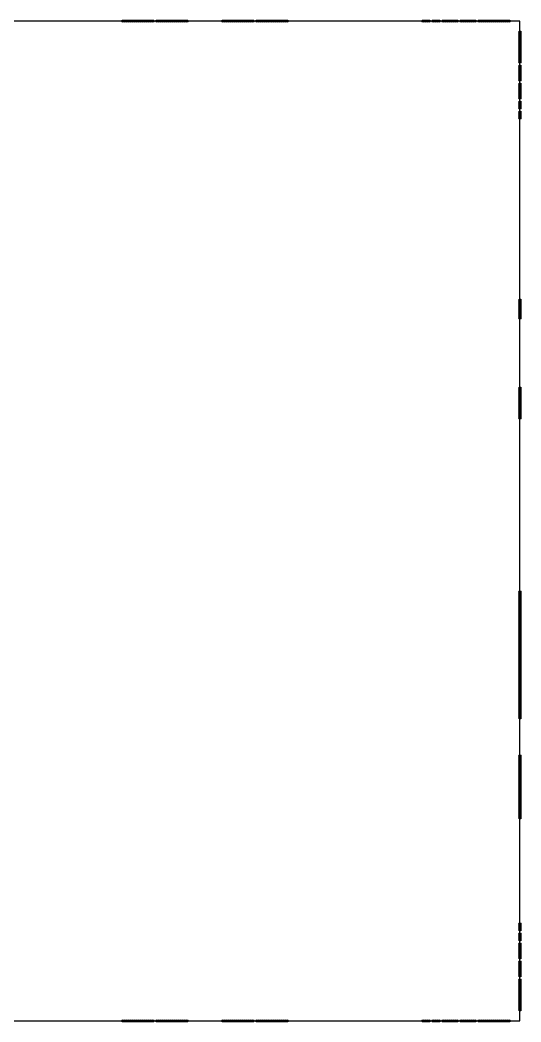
# Model space of a CAD drawing. Header units: metres. Extents: x -2 to 2002, y -2 to 2002.
# Drawn here: x 1000 to 2002, y -2 to 2002 of the extents above; entities that cross this region are included whole.
import ezdxf

# ---------------------------------------------------------------- set-up
doc = ezdxf.new("R2010")
doc.units = ezdxf.units.M

# ---------------------------------------------------------------- blocks, each defined once
blk = doc.blocks.new('ig_nn_end[0]')
blk.add_circle((0, 0), 2)
blk = doc.blocks.new('ig_nn_end[1]')
blk.add_circle((0, 0), 2)
blk = doc.blocks.new('ig_nn_end[2]')
blk.add_circle((0, 0), 2)
blk = doc.blocks.new('ig_nn_end[3]')
blk.add_circle((0, 0), 2)
blk = doc.blocks.new('ig_nn_end[4]')
blk.add_circle((0, 0), 2)
blk = doc.blocks.new('ig_nn_end[5]')
blk.add_circle((0, 0), 2)
blk = doc.blocks.new('ig_nn_end[6]')
blk.add_circle((0, 0), 2)
blk = doc.blocks.new('ig_nn_end[7]')
blk.add_circle((0, 0), 2)
blk = doc.blocks.new('ig_nn_end[8]')
blk.add_circle((0, 0), 2)
blk = doc.blocks.new('ig_nn_end[9]')
blk.add_circle((0, 0), 2)
blk = doc.blocks.new('ig_nn_end[10]')
blk.add_circle((0, 0), 2)
blk = doc.blocks.new('ig_nn_end[11]')
blk.add_circle((0, 0), 2)
blk = doc.blocks.new('ig_nn_end[12]')
blk.add_circle((0, 0), 2)
blk = doc.blocks.new('ig_nn_end[13]')
blk.add_circle((0, 0), 2)
blk = doc.blocks.new('ig_nn_end[14]')
blk.add_circle((0, 0), 2)
blk = doc.blocks.new('ig_nn_end[15]')
blk.add_circle((0, 0), 2)
blk = doc.blocks.new('swh_nn_end[0]')
blk.add_circle((0, 0), 2)
blk = doc.blocks.new('swh_nn_end[1]')
blk.add_circle((0, 0), 2)
blk = doc.blocks.new('swh_nn_end[2]')
blk.add_circle((0, 0), 2)
blk = doc.blocks.new('swh_nn_end[3]')
blk.add_circle((0, 0), 2)
blk = doc.blocks.new('swh_nn_end[4]')
blk.add_circle((0, 0), 2)
blk = doc.blocks.new('swh_nn_end[5]')
blk.add_circle((0, 0), 2)
blk = doc.blocks.new('swh_nn_end[6]')
blk.add_circle((0, 0), 2)
blk = doc.blocks.new('swh_nn_end[7]')
blk.add_circle((0, 0), 2)
blk = doc.blocks.new('swh_nn_end[8]')
blk.add_circle((0, 0), 2)
blk = doc.blocks.new('swh_nn_end[9]')
blk.add_circle((0, 0), 2)
blk = doc.blocks.new('swh_nn_end[10]')
blk.add_circle((0, 0), 2)
blk = doc.blocks.new('swh_nn_end[11]')
blk.add_circle((0, 0), 2)
blk = doc.blocks.new('swh_nn_end[12]')
blk.add_circle((0, 0), 2)
blk = doc.blocks.new('swh_nn_end[13]')
blk.add_circle((0, 0), 2)
blk = doc.blocks.new('swh_nn_end[14]')
blk.add_circle((0, 0), 2)
blk = doc.blocks.new('swh_nn_end[15]')
blk.add_circle((0, 0), 2)
blk = doc.blocks.new('ig_ss_beg[0]')
blk.add_circle((0, 0), 2)
blk = doc.blocks.new('ig_ss_beg[1]')
blk.add_circle((0, 0), 2)
blk = doc.blocks.new('ig_ss_beg[2]')
blk.add_circle((0, 0), 2)
blk = doc.blocks.new('ig_ss_beg[3]')
blk.add_circle((0, 0), 2)
blk = doc.blocks.new('ig_ss_beg[4]')
blk.add_circle((0, 0), 2)
blk = doc.blocks.new('ig_ss_beg[5]')
blk.add_circle((0, 0), 2)
blk = doc.blocks.new('ig_ss_beg[6]')
blk.add_circle((0, 0), 2)
blk = doc.blocks.new('ig_ss_beg[7]')
blk.add_circle((0, 0), 2)
blk = doc.blocks.new('ig_ss_beg[8]')
blk.add_circle((0, 0), 2)
blk = doc.blocks.new('ig_ss_beg[9]')
blk.add_circle((0, 0), 2)
blk = doc.blocks.new('ig_ss_beg[10]')
blk.add_circle((0, 0), 2)
blk = doc.blocks.new('ig_ss_beg[11]')
blk.add_circle((0, 0), 2)
blk = doc.blocks.new('ig_ss_beg[12]')
blk.add_circle((0, 0), 2)
blk = doc.blocks.new('ig_ss_beg[13]')
blk.add_circle((0, 0), 2)
blk = doc.blocks.new('ig_ss_beg[14]')
blk.add_circle((0, 0), 2)
blk = doc.blocks.new('ig_ss_beg[15]')
blk.add_circle((0, 0), 2)
blk = doc.blocks.new('swh_ss_beg[0]')
blk.add_circle((0, 0), 2)
blk = doc.blocks.new('swh_ss_beg[1]')
blk.add_circle((0, 0), 2)
blk = doc.blocks.new('swh_ss_beg[2]')
blk.add_circle((0, 0), 2)
blk = doc.blocks.new('swh_ss_beg[3]')
blk.add_circle((0, 0), 2)
blk = doc.blocks.new('swh_ss_beg[4]')
blk.add_circle((0, 0), 2)
blk = doc.blocks.new('swh_ss_beg[5]')
blk.add_circle((0, 0), 2)
blk = doc.blocks.new('swh_ss_beg[6]')
blk.add_circle((0, 0), 2)
blk = doc.blocks.new('swh_ss_beg[7]')
blk.add_circle((0, 0), 2)
blk = doc.blocks.new('swh_ss_beg[8]')
blk.add_circle((0, 0), 2)
blk = doc.blocks.new('swh_ss_beg[9]')
blk.add_circle((0, 0), 2)
blk = doc.blocks.new('swh_ss_beg[10]')
blk.add_circle((0, 0), 2)
blk = doc.blocks.new('swh_ss_beg[11]')
blk.add_circle((0, 0), 2)
blk = doc.blocks.new('swh_ss_beg[12]')
blk.add_circle((0, 0), 2)
blk = doc.blocks.new('swh_ss_beg[13]')
blk.add_circle((0, 0), 2)
blk = doc.blocks.new('swh_ss_beg[14]')
blk.add_circle((0, 0), 2)
blk = doc.blocks.new('swh_ss_beg[15]')
blk.add_circle((0, 0), 2)
blk = doc.blocks.new('ee1_beg[0]')
blk.add_circle((0, 0), 2)
blk = doc.blocks.new('ee1_beg[1]')
blk.add_circle((0, 0), 2)
blk = doc.blocks.new('ee1_beg[2]')
blk.add_circle((0, 0), 2)
blk = doc.blocks.new('ee1_beg[3]')
blk.add_circle((0, 0), 2)
blk = doc.blocks.new('ee1_beg[4]')
blk.add_circle((0, 0), 2)
blk = doc.blocks.new('ee1_beg[5]')
blk.add_circle((0, 0), 2)
blk = doc.blocks.new('ee1_beg[6]')
blk.add_circle((0, 0), 2)
blk = doc.blocks.new('ee1_beg[7]')
blk.add_circle((0, 0), 2)
blk = doc.blocks.new('ee1_beg[8]')
blk.add_circle((0, 0), 2)
blk = doc.blocks.new('ee1_beg[9]')
blk.add_circle((0, 0), 2)
blk = doc.blocks.new('ee1_beg[10]')
blk.add_circle((0, 0), 2)
blk = doc.blocks.new('ee1_beg[11]')
blk.add_circle((0, 0), 2)
blk = doc.blocks.new('ee1_beg[12]')
blk.add_circle((0, 0), 2)
blk = doc.blocks.new('ee1_beg[13]')
blk.add_circle((0, 0), 2)
blk = doc.blocks.new('ee1_beg[14]')
blk.add_circle((0, 0), 2)
blk = doc.blocks.new('ee1_beg[15]')
blk.add_circle((0, 0), 2)
blk = doc.blocks.new('ee2_beg[0]')
blk.add_circle((0, 0), 2)
blk = doc.blocks.new('ee2_beg[1]')
blk.add_circle((0, 0), 2)
blk = doc.blocks.new('ee2_beg[2]')
blk.add_circle((0, 0), 2)
blk = doc.blocks.new('ee2_beg[3]')
blk.add_circle((0, 0), 2)
blk = doc.blocks.new('ee2_beg[4]')
blk.add_circle((0, 0), 2)
blk = doc.blocks.new('ee2_beg[5]')
blk.add_circle((0, 0), 2)
blk = doc.blocks.new('ee2_beg[6]')
blk.add_circle((0, 0), 2)
blk = doc.blocks.new('ee2_beg[7]')
blk.add_circle((0, 0), 2)
blk = doc.blocks.new('ee4_beg[0]')
blk.add_circle((0, 0), 2)
blk = doc.blocks.new('ee4_beg[1]')
blk.add_circle((0, 0), 2)
blk = doc.blocks.new('ee4_beg[2]')
blk.add_circle((0, 0), 2)
blk = doc.blocks.new('ee4_beg[3]')
blk.add_circle((0, 0), 2)
blk = doc.blocks.new('ee4_beg[4]')
blk.add_circle((0, 0), 2)
blk = doc.blocks.new('ee4_beg[5]')
blk.add_circle((0, 0), 2)
blk = doc.blocks.new('ee4_beg[6]')
blk.add_circle((0, 0), 2)
blk = doc.blocks.new('ee4_beg[7]')
blk.add_circle((0, 0), 2)
blk = doc.blocks.new('ee6_beg[0]')
blk.add_circle((0, 0), 2)
blk = doc.blocks.new('ee6_beg[1]')
blk.add_circle((0, 0), 2)
blk = doc.blocks.new('ee6_beg[2]')
blk.add_circle((0, 0), 2)
blk = doc.blocks.new('ee6_beg[3]')
blk.add_circle((0, 0), 2)
blk = doc.blocks.new('ee12_beg[0]')
blk.add_circle((0, 0), 2)
blk = doc.blocks.new('ee12_beg[1]')
blk.add_circle((0, 0), 2)
blk = doc.blocks.new('ee12_beg[2]')
blk.add_circle((0, 0), 2)
blk = doc.blocks.new('ee12_beg[3]')
blk.add_circle((0, 0), 2)
blk = doc.blocks.new('ig_ss_end[0]')
blk.add_circle((0, 0), 2)
blk = doc.blocks.new('ig_ss_end[1]')
blk.add_circle((0, 0), 2)
blk = doc.blocks.new('ig_ss_end[2]')
blk.add_circle((0, 0), 2)
blk = doc.blocks.new('ig_ss_end[3]')
blk.add_circle((0, 0), 2)
blk = doc.blocks.new('ig_ss_end[4]')
blk.add_circle((0, 0), 2)
blk = doc.blocks.new('ig_ss_end[5]')
blk.add_circle((0, 0), 2)
blk = doc.blocks.new('ig_ss_end[6]')
blk.add_circle((0, 0), 2)
blk = doc.blocks.new('ig_ss_end[7]')
blk.add_circle((0, 0), 2)
blk = doc.blocks.new('ig_ss_end[8]')
blk.add_circle((0, 0), 2)
blk = doc.blocks.new('ig_ss_end[9]')
blk.add_circle((0, 0), 2)
blk = doc.blocks.new('ig_ss_end[10]')
blk.add_circle((0, 0), 2)
blk = doc.blocks.new('ig_ss_end[11]')
blk.add_circle((0, 0), 2)
blk = doc.blocks.new('ig_ss_end[12]')
blk.add_circle((0, 0), 2)
blk = doc.blocks.new('ig_ss_end[13]')
blk.add_circle((0, 0), 2)
blk = doc.blocks.new('ig_ss_end[14]')
blk.add_circle((0, 0), 2)
blk = doc.blocks.new('ig_ss_end[15]')
blk.add_circle((0, 0), 2)
blk = doc.blocks.new('swh_ss_end[0]')
blk.add_circle((0, 0), 2)
blk = doc.blocks.new('swh_ss_end[1]')
blk.add_circle((0, 0), 2)
blk = doc.blocks.new('swh_ss_end[2]')
blk.add_circle((0, 0), 2)
blk = doc.blocks.new('swh_ss_end[3]')
blk.add_circle((0, 0), 2)
blk = doc.blocks.new('swh_ss_end[4]')
blk.add_circle((0, 0), 2)
blk = doc.blocks.new('swh_ss_end[5]')
blk.add_circle((0, 0), 2)
blk = doc.blocks.new('swh_ss_end[6]')
blk.add_circle((0, 0), 2)
blk = doc.blocks.new('swh_ss_end[7]')
blk.add_circle((0, 0), 2)
blk = doc.blocks.new('swh_ss_end[8]')
blk.add_circle((0, 0), 2)
blk = doc.blocks.new('swh_ss_end[9]')
blk.add_circle((0, 0), 2)
blk = doc.blocks.new('swh_ss_end[10]')
blk.add_circle((0, 0), 2)
blk = doc.blocks.new('swh_ss_end[11]')
blk.add_circle((0, 0), 2)
blk = doc.blocks.new('swh_ss_end[12]')
blk.add_circle((0, 0), 2)
blk = doc.blocks.new('swh_ss_end[13]')
blk.add_circle((0, 0), 2)
blk = doc.blocks.new('swh_ss_end[14]')
blk.add_circle((0, 0), 2)
blk = doc.blocks.new('swh_ss_end[15]')
blk.add_circle((0, 0), 2)
blk = doc.blocks.new('ig_nn_beg[0]')
blk.add_circle((0, 0), 2)
blk = doc.blocks.new('ig_nn_beg[1]')
blk.add_circle((0, 0), 2)
blk = doc.blocks.new('ig_nn_beg[2]')
blk.add_circle((0, 0), 2)
blk = doc.blocks.new('ig_nn_beg[3]')
blk.add_circle((0, 0), 2)
blk = doc.blocks.new('ig_nn_beg[4]')
blk.add_circle((0, 0), 2)
blk = doc.blocks.new('ig_nn_beg[5]')
blk.add_circle((0, 0), 2)
blk = doc.blocks.new('ig_nn_beg[6]')
blk.add_circle((0, 0), 2)
blk = doc.blocks.new('ig_nn_beg[7]')
blk.add_circle((0, 0), 2)
blk = doc.blocks.new('ig_nn_beg[8]')
blk.add_circle((0, 0), 2)
blk = doc.blocks.new('ig_nn_beg[9]')
blk.add_circle((0, 0), 2)
blk = doc.blocks.new('ig_nn_beg[10]')
blk.add_circle((0, 0), 2)
blk = doc.blocks.new('ig_nn_beg[11]')
blk.add_circle((0, 0), 2)
blk = doc.blocks.new('ig_nn_beg[12]')
blk.add_circle((0, 0), 2)
blk = doc.blocks.new('ig_nn_beg[13]')
blk.add_circle((0, 0), 2)
blk = doc.blocks.new('ig_nn_beg[14]')
blk.add_circle((0, 0), 2)
blk = doc.blocks.new('ig_nn_beg[15]')
blk.add_circle((0, 0), 2)
blk = doc.blocks.new('swh_nn_beg[0]')
blk.add_circle((0, 0), 2)
blk = doc.blocks.new('swh_nn_beg[1]')
blk.add_circle((0, 0), 2)
blk = doc.blocks.new('swh_nn_beg[2]')
blk.add_circle((0, 0), 2)
blk = doc.blocks.new('swh_nn_beg[3]')
blk.add_circle((0, 0), 2)
blk = doc.blocks.new('swh_nn_beg[4]')
blk.add_circle((0, 0), 2)
blk = doc.blocks.new('swh_nn_beg[5]')
blk.add_circle((0, 0), 2)
blk = doc.blocks.new('swh_nn_beg[6]')
blk.add_circle((0, 0), 2)
blk = doc.blocks.new('swh_nn_beg[7]')
blk.add_circle((0, 0), 2)
blk = doc.blocks.new('swh_nn_beg[8]')
blk.add_circle((0, 0), 2)
blk = doc.blocks.new('swh_nn_beg[9]')
blk.add_circle((0, 0), 2)
blk = doc.blocks.new('swh_nn_beg[10]')
blk.add_circle((0, 0), 2)
blk = doc.blocks.new('swh_nn_beg[11]')
blk.add_circle((0, 0), 2)
blk = doc.blocks.new('swh_nn_beg[12]')
blk.add_circle((0, 0), 2)
blk = doc.blocks.new('swh_nn_beg[13]')
blk.add_circle((0, 0), 2)
blk = doc.blocks.new('swh_nn_beg[14]')
blk.add_circle((0, 0), 2)
blk = doc.blocks.new('swh_nn_beg[15]')
blk.add_circle((0, 0), 2)
blk = doc.blocks.new('ww1_end[0]')
blk.add_circle((0, 0), 2)
blk = doc.blocks.new('ww1_end[1]')
blk.add_circle((0, 0), 2)
blk = doc.blocks.new('ww1_end[2]')
blk.add_circle((0, 0), 2)
blk = doc.blocks.new('ww1_end[3]')
blk.add_circle((0, 0), 2)
blk = doc.blocks.new('ww1_end[4]')
blk.add_circle((0, 0), 2)
blk = doc.blocks.new('ww1_end[5]')
blk.add_circle((0, 0), 2)
blk = doc.blocks.new('ww1_end[6]')
blk.add_circle((0, 0), 2)
blk = doc.blocks.new('ww1_end[7]')
blk.add_circle((0, 0), 2)
blk = doc.blocks.new('ww1_end[8]')
blk.add_circle((0, 0), 2)
blk = doc.blocks.new('ww1_end[9]')
blk.add_circle((0, 0), 2)
blk = doc.blocks.new('ww1_end[10]')
blk.add_circle((0, 0), 2)
blk = doc.blocks.new('ww1_end[11]')
blk.add_circle((0, 0), 2)
blk = doc.blocks.new('ww1_end[12]')
blk.add_circle((0, 0), 2)
blk = doc.blocks.new('ww1_end[13]')
blk.add_circle((0, 0), 2)
blk = doc.blocks.new('ww1_end[14]')
blk.add_circle((0, 0), 2)
blk = doc.blocks.new('ww1_end[15]')
blk.add_circle((0, 0), 2)
blk = doc.blocks.new('ww2_end[0]')
blk.add_circle((0, 0), 2)
blk = doc.blocks.new('ww2_end[1]')
blk.add_circle((0, 0), 2)
blk = doc.blocks.new('ww2_end[2]')
blk.add_circle((0, 0), 2)
blk = doc.blocks.new('ww2_end[3]')
blk.add_circle((0, 0), 2)
blk = doc.blocks.new('ww2_end[4]')
blk.add_circle((0, 0), 2)
blk = doc.blocks.new('ww2_end[5]')
blk.add_circle((0, 0), 2)
blk = doc.blocks.new('ww2_end[6]')
blk.add_circle((0, 0), 2)
blk = doc.blocks.new('ww2_end[7]')
blk.add_circle((0, 0), 2)
blk = doc.blocks.new('ww4_end[0]')
blk.add_circle((0, 0), 2)
blk = doc.blocks.new('ww4_end[1]')
blk.add_circle((0, 0), 2)
blk = doc.blocks.new('ww4_end[2]')
blk.add_circle((0, 0), 2)
blk = doc.blocks.new('ww4_end[3]')
blk.add_circle((0, 0), 2)
blk = doc.blocks.new('ww4_end[4]')
blk.add_circle((0, 0), 2)
blk = doc.blocks.new('ww4_end[5]')
blk.add_circle((0, 0), 2)
blk = doc.blocks.new('ww4_end[6]')
blk.add_circle((0, 0), 2)
blk = doc.blocks.new('ww4_end[7]')
blk.add_circle((0, 0), 2)
blk = doc.blocks.new('ww6_end[0]')
blk.add_circle((0, 0), 2)
blk = doc.blocks.new('ww6_end[1]')
blk.add_circle((0, 0), 2)
blk = doc.blocks.new('ww6_end[2]')
blk.add_circle((0, 0), 2)
blk = doc.blocks.new('ww6_end[3]')
blk.add_circle((0, 0), 2)
blk = doc.blocks.new('ww12_end[0]')
blk.add_circle((0, 0), 2)
blk = doc.blocks.new('ww12_end[1]')
blk.add_circle((0, 0), 2)
blk = doc.blocks.new('ww12_end[2]')
blk.add_circle((0, 0), 2)
blk = doc.blocks.new('ww12_end[3]')
blk.add_circle((0, 0), 2)
blk = doc.blocks.new('ss1_beg[0]')
blk.add_circle((0, 0), 2)
blk = doc.blocks.new('ss1_beg[1]')
blk.add_circle((0, 0), 2)
blk = doc.blocks.new('ss1_beg[2]')
blk.add_circle((0, 0), 2)
blk = doc.blocks.new('ss1_beg[3]')
blk.add_circle((0, 0), 2)
blk = doc.blocks.new('ss1_beg[4]')
blk.add_circle((0, 0), 2)
blk = doc.blocks.new('ss1_beg[5]')
blk.add_circle((0, 0), 2)
blk = doc.blocks.new('ss1_beg[6]')
blk.add_circle((0, 0), 2)
blk = doc.blocks.new('ss1_beg[7]')
blk.add_circle((0, 0), 2)
blk = doc.blocks.new('ss1_beg[8]')
blk.add_circle((0, 0), 2)
blk = doc.blocks.new('ss1_beg[9]')
blk.add_circle((0, 0), 2)
blk = doc.blocks.new('ss1_beg[10]')
blk.add_circle((0, 0), 2)
blk = doc.blocks.new('ss1_beg[11]')
blk.add_circle((0, 0), 2)
blk = doc.blocks.new('ss1_beg[12]')
blk.add_circle((0, 0), 2)
blk = doc.blocks.new('ss1_beg[13]')
blk.add_circle((0, 0), 2)
blk = doc.blocks.new('ss1_beg[14]')
blk.add_circle((0, 0), 2)
blk = doc.blocks.new('ss1_beg[15]')
blk.add_circle((0, 0), 2)
blk = doc.blocks.new('ss2_beg[0]')
blk.add_circle((0, 0), 2)
blk = doc.blocks.new('ss2_beg[1]')
blk.add_circle((0, 0), 2)
blk = doc.blocks.new('ss2_beg[2]')
blk.add_circle((0, 0), 2)
blk = doc.blocks.new('ss2_beg[3]')
blk.add_circle((0, 0), 2)
blk = doc.blocks.new('ss2_beg[4]')
blk.add_circle((0, 0), 2)
blk = doc.blocks.new('ss2_beg[5]')
blk.add_circle((0, 0), 2)
blk = doc.blocks.new('ss2_beg[6]')
blk.add_circle((0, 0), 2)
blk = doc.blocks.new('ss2_beg[7]')
blk.add_circle((0, 0), 2)
blk = doc.blocks.new('ss4_beg[0]')
blk.add_circle((0, 0), 2)
blk = doc.blocks.new('ss4_beg[1]')
blk.add_circle((0, 0), 2)
blk = doc.blocks.new('ss4_beg[2]')
blk.add_circle((0, 0), 2)
blk = doc.blocks.new('ss4_beg[3]')
blk.add_circle((0, 0), 2)
blk = doc.blocks.new('ss4_beg[4]')
blk.add_circle((0, 0), 2)
blk = doc.blocks.new('ss4_beg[5]')
blk.add_circle((0, 0), 2)
blk = doc.blocks.new('ss4_beg[6]')
blk.add_circle((0, 0), 2)
blk = doc.blocks.new('ss4_beg[7]')
blk.add_circle((0, 0), 2)
blk = doc.blocks.new('ss6_beg[0]')
blk.add_circle((0, 0), 2)
blk = doc.blocks.new('ss6_beg[1]')
blk.add_circle((0, 0), 2)
blk = doc.blocks.new('ss6_beg[2]')
blk.add_circle((0, 0), 2)
blk = doc.blocks.new('ss6_beg[3]')
blk.add_circle((0, 0), 2)
blk = doc.blocks.new('ss12_beg[0]')
blk.add_circle((0, 0), 2)
blk = doc.blocks.new('ss12_beg[1]')
blk.add_circle((0, 0), 2)
blk = doc.blocks.new('ss12_beg[2]')
blk.add_circle((0, 0), 2)
blk = doc.blocks.new('ss12_beg[3]')
blk.add_circle((0, 0), 2)
blk = doc.blocks.new('logic_out[0]')
blk.add_circle((0, 0), 2)
blk = doc.blocks.new('logic_out[1]')
blk.add_circle((0, 0), 2)
blk = doc.blocks.new('logic_out[2]')
blk.add_circle((0, 0), 2)
blk = doc.blocks.new('logic_out[3]')
blk.add_circle((0, 0), 2)
blk = doc.blocks.new('logic_out[4]')
blk.add_circle((0, 0), 2)
blk = doc.blocks.new('logic_out[5]')
blk.add_circle((0, 0), 2)
blk = doc.blocks.new('logic_out[6]')
blk.add_circle((0, 0), 2)
blk = doc.blocks.new('logic_out[7]')
blk.add_circle((0, 0), 2)
blk = doc.blocks.new('logic_out[8]')
blk.add_circle((0, 0), 2)
blk = doc.blocks.new('logic_out[9]')
blk.add_circle((0, 0), 2)
blk = doc.blocks.new('logic_out[10]')
blk.add_circle((0, 0), 2)
blk = doc.blocks.new('logic_out[11]')
blk.add_circle((0, 0), 2)
blk = doc.blocks.new('logic_out[12]')
blk.add_circle((0, 0), 2)
blk = doc.blocks.new('logic_out[13]')
blk.add_circle((0, 0), 2)
blk = doc.blocks.new('logic_out[14]')
blk.add_circle((0, 0), 2)
blk = doc.blocks.new('logic_out[15]')
blk.add_circle((0, 0), 2)
blk = doc.blocks.new('logic_out[16]')
blk.add_circle((0, 0), 2)
blk = doc.blocks.new('logic_out[17]')
blk.add_circle((0, 0), 2)
blk = doc.blocks.new('logic_out[18]')
blk.add_circle((0, 0), 2)
blk = doc.blocks.new('logic_out[19]')
blk.add_circle((0, 0), 2)
blk = doc.blocks.new('logic_out[20]')
blk.add_circle((0, 0), 2)
blk = doc.blocks.new('logic_out[21]')
blk.add_circle((0, 0), 2)
blk = doc.blocks.new('logic_out[22]')
blk.add_circle((0, 0), 2)
blk = doc.blocks.new('logic_out[23]')
blk.add_circle((0, 0), 2)
blk = doc.blocks.new('logic_out[24]')
blk.add_circle((0, 0), 2)
blk = doc.blocks.new('logic_out[25]')
blk.add_circle((0, 0), 2)
blk = doc.blocks.new('logic_out[26]')
blk.add_circle((0, 0), 2)
blk = doc.blocks.new('logic_out[27]')
blk.add_circle((0, 0), 2)
blk = doc.blocks.new('logic_out[28]')
blk.add_circle((0, 0), 2)
blk = doc.blocks.new('logic_out[29]')
blk.add_circle((0, 0), 2)
blk = doc.blocks.new('logic_out[30]')
blk.add_circle((0, 0), 2)
blk = doc.blocks.new('logic_out[31]')
blk.add_circle((0, 0), 2)
blk = doc.blocks.new('logic_datain[0]')
blk.add_circle((0, 0), 2)
blk = doc.blocks.new('logic_datain[1]')
blk.add_circle((0, 0), 2)
blk = doc.blocks.new('logic_datain[2]')
blk.add_circle((0, 0), 2)
blk = doc.blocks.new('logic_datain[3]')
blk.add_circle((0, 0), 2)
blk = doc.blocks.new('logic_datain[4]')
blk.add_circle((0, 0), 2)
blk = doc.blocks.new('logic_datain[5]')
blk.add_circle((0, 0), 2)
blk = doc.blocks.new('logic_datain[6]')
blk.add_circle((0, 0), 2)
blk = doc.blocks.new('logic_datain[7]')
blk.add_circle((0, 0), 2)
blk = doc.blocks.new('logic_datain[8]')
blk.add_circle((0, 0), 2)
blk = doc.blocks.new('logic_datain[9]')
blk.add_circle((0, 0), 2)
blk = doc.blocks.new('logic_datain[10]')
blk.add_circle((0, 0), 2)
blk = doc.blocks.new('logic_datain[11]')
blk.add_circle((0, 0), 2)
blk = doc.blocks.new('logic_datain[12]')
blk.add_circle((0, 0), 2)
blk = doc.blocks.new('logic_datain[13]')
blk.add_circle((0, 0), 2)
blk = doc.blocks.new('logic_datain[14]')
blk.add_circle((0, 0), 2)
blk = doc.blocks.new('logic_datain[15]')
blk.add_circle((0, 0), 2)
blk = doc.blocks.new('logic_datain[16]')
blk.add_circle((0, 0), 2)
blk = doc.blocks.new('logic_datain[17]')
blk.add_circle((0, 0), 2)
blk = doc.blocks.new('logic_datain[18]')
blk.add_circle((0, 0), 2)
blk = doc.blocks.new('logic_datain[19]')
blk.add_circle((0, 0), 2)
blk = doc.blocks.new('logic_datain[20]')
blk.add_circle((0, 0), 2)
blk = doc.blocks.new('logic_datain[21]')
blk.add_circle((0, 0), 2)
blk = doc.blocks.new('logic_datain[22]')
blk.add_circle((0, 0), 2)
blk = doc.blocks.new('logic_datain[23]')
blk.add_circle((0, 0), 2)
blk = doc.blocks.new('logic_datain[24]')
blk.add_circle((0, 0), 2)
blk = doc.blocks.new('logic_datain[25]')
blk.add_circle((0, 0), 2)
blk = doc.blocks.new('logic_datain[26]')
blk.add_circle((0, 0), 2)
blk = doc.blocks.new('logic_datain[27]')
blk.add_circle((0, 0), 2)
blk = doc.blocks.new('logic_datain[28]')
blk.add_circle((0, 0), 2)
blk = doc.blocks.new('logic_datain[29]')
blk.add_circle((0, 0), 2)
blk = doc.blocks.new('logic_datain[30]')
blk.add_circle((0, 0), 2)
blk = doc.blocks.new('logic_datain[31]')
blk.add_circle((0, 0), 2)
blk = doc.blocks.new('logic_datain[32]')
blk.add_circle((0, 0), 2)
blk = doc.blocks.new('logic_datain[33]')
blk.add_circle((0, 0), 2)
blk = doc.blocks.new('logic_datain[34]')
blk.add_circle((0, 0), 2)
blk = doc.blocks.new('logic_datain[35]')
blk.add_circle((0, 0), 2)
blk = doc.blocks.new('logic_datain[36]')
blk.add_circle((0, 0), 2)
blk = doc.blocks.new('logic_datain[37]')
blk.add_circle((0, 0), 2)
blk = doc.blocks.new('logic_datain[38]')
blk.add_circle((0, 0), 2)
blk = doc.blocks.new('logic_datain[39]')
blk.add_circle((0, 0), 2)
blk = doc.blocks.new('logic_datain[40]')
blk.add_circle((0, 0), 2)
blk = doc.blocks.new('logic_datain[41]')
blk.add_circle((0, 0), 2)
blk = doc.blocks.new('logic_datain[42]')
blk.add_circle((0, 0), 2)
blk = doc.blocks.new('logic_datain[43]')
blk.add_circle((0, 0), 2)
blk = doc.blocks.new('logic_datain[44]')
blk.add_circle((0, 0), 2)
blk = doc.blocks.new('logic_datain[45]')
blk.add_circle((0, 0), 2)
blk = doc.blocks.new('logic_datain[46]')
blk.add_circle((0, 0), 2)
blk = doc.blocks.new('logic_datain[47]')
blk.add_circle((0, 0), 2)
blk = doc.blocks.new('logic_datain[48]')
blk.add_circle((0, 0), 2)
blk = doc.blocks.new('logic_datain[49]')
blk.add_circle((0, 0), 2)
blk = doc.blocks.new('logic_datain[50]')
blk.add_circle((0, 0), 2)
blk = doc.blocks.new('logic_datain[51]')
blk.add_circle((0, 0), 2)
blk = doc.blocks.new('logic_datain[52]')
blk.add_circle((0, 0), 2)
blk = doc.blocks.new('logic_datain[53]')
blk.add_circle((0, 0), 2)
blk = doc.blocks.new('logic_datain[54]')
blk.add_circle((0, 0), 2)
blk = doc.blocks.new('logic_datain[55]')
blk.add_circle((0, 0), 2)
blk = doc.blocks.new('logic_datain[56]')
blk.add_circle((0, 0), 2)
blk = doc.blocks.new('logic_datain[57]')
blk.add_circle((0, 0), 2)
blk = doc.blocks.new('logic_datain[58]')
blk.add_circle((0, 0), 2)
blk = doc.blocks.new('logic_datain[59]')
blk.add_circle((0, 0), 2)
blk = doc.blocks.new('logic_datain[60]')
blk.add_circle((0, 0), 2)
blk = doc.blocks.new('logic_datain[61]')
blk.add_circle((0, 0), 2)
blk = doc.blocks.new('logic_datain[62]')
blk.add_circle((0, 0), 2)
blk = doc.blocks.new('logic_datain[63]')
blk.add_circle((0, 0), 2)
blk = doc.blocks.new('fdbk[0]')
blk.add_circle((0, 0), 2)
blk = doc.blocks.new('fdbk[1]')
blk.add_circle((0, 0), 2)
blk = doc.blocks.new('fdbk[2]')
blk.add_circle((0, 0), 2)
blk = doc.blocks.new('fdbk[3]')
blk.add_circle((0, 0), 2)
blk = doc.blocks.new('fdbk[4]')
blk.add_circle((0, 0), 2)
blk = doc.blocks.new('fdbk[5]')
blk.add_circle((0, 0), 2)
blk = doc.blocks.new('fdbk[6]')
blk.add_circle((0, 0), 2)
blk = doc.blocks.new('fdbk[7]')
blk.add_circle((0, 0), 2)
blk = doc.blocks.new('fdbk[8]')
blk.add_circle((0, 0), 2)
blk = doc.blocks.new('fdbk[9]')
blk.add_circle((0, 0), 2)
blk = doc.blocks.new('fdbk[10]')
blk.add_circle((0, 0), 2)
blk = doc.blocks.new('fdbk[11]')
blk.add_circle((0, 0), 2)
blk = doc.blocks.new('fdbk[12]')
blk.add_circle((0, 0), 2)
blk = doc.blocks.new('fdbk[13]')
blk.add_circle((0, 0), 2)
blk = doc.blocks.new('fdbk[14]')
blk.add_circle((0, 0), 2)
blk = doc.blocks.new('fdbk[15]')
blk.add_circle((0, 0), 2)
blk = doc.blocks.new('logic_ctrlin[0]')
blk.add_circle((0, 0), 2)
blk = doc.blocks.new('logic_ctrlin[1]')
blk.add_circle((0, 0), 2)
blk = doc.blocks.new('logic_ctrlin[2]')
blk.add_circle((0, 0), 2)
blk = doc.blocks.new('logic_ctrlin[3]')
blk.add_circle((0, 0), 2)
blk = doc.blocks.new('logic_ctrlin[4]')
blk.add_circle((0, 0), 2)
blk = doc.blocks.new('logic_ctrlin[5]')
blk.add_circle((0, 0), 2)
blk = doc.blocks.new('logic_ctrlin[6]')
blk.add_circle((0, 0), 2)
blk = doc.blocks.new('logic_ctrlin[7]')
blk.add_circle((0, 0), 2)
blk = doc.blocks.new('logic_ctrlin[8]')
blk.add_circle((0, 0), 2)
blk = doc.blocks.new('logic_ctrlin[9]')
blk.add_circle((0, 0), 2)
blk = doc.blocks.new('ss1_end[0]')
blk.add_circle((0, 0), 2)
blk = doc.blocks.new('ss1_end[1]')
blk.add_circle((0, 0), 2)
blk = doc.blocks.new('ss1_end[2]')
blk.add_circle((0, 0), 2)
blk = doc.blocks.new('ss1_end[3]')
blk.add_circle((0, 0), 2)
blk = doc.blocks.new('ss1_end[4]')
blk.add_circle((0, 0), 2)
blk = doc.blocks.new('ss1_end[5]')
blk.add_circle((0, 0), 2)
blk = doc.blocks.new('ss1_end[6]')
blk.add_circle((0, 0), 2)
blk = doc.blocks.new('ss1_end[7]')
blk.add_circle((0, 0), 2)
blk = doc.blocks.new('ss1_end[8]')
blk.add_circle((0, 0), 2)
blk = doc.blocks.new('ss1_end[9]')
blk.add_circle((0, 0), 2)
blk = doc.blocks.new('ss1_end[10]')
blk.add_circle((0, 0), 2)
blk = doc.blocks.new('ss1_end[11]')
blk.add_circle((0, 0), 2)
blk = doc.blocks.new('ss1_end[12]')
blk.add_circle((0, 0), 2)
blk = doc.blocks.new('ss1_end[13]')
blk.add_circle((0, 0), 2)
blk = doc.blocks.new('ss1_end[14]')
blk.add_circle((0, 0), 2)
blk = doc.blocks.new('ss1_end[15]')
blk.add_circle((0, 0), 2)
blk = doc.blocks.new('ss2_end[0]')
blk.add_circle((0, 0), 2)
blk = doc.blocks.new('ss2_end[1]')
blk.add_circle((0, 0), 2)
blk = doc.blocks.new('ss2_end[2]')
blk.add_circle((0, 0), 2)
blk = doc.blocks.new('ss2_end[3]')
blk.add_circle((0, 0), 2)
blk = doc.blocks.new('ss2_end[4]')
blk.add_circle((0, 0), 2)
blk = doc.blocks.new('ss2_end[5]')
blk.add_circle((0, 0), 2)
blk = doc.blocks.new('ss2_end[6]')
blk.add_circle((0, 0), 2)
blk = doc.blocks.new('ss2_end[7]')
blk.add_circle((0, 0), 2)
blk = doc.blocks.new('ss4_end[0]')
blk.add_circle((0, 0), 2)
blk = doc.blocks.new('ss4_end[1]')
blk.add_circle((0, 0), 2)
blk = doc.blocks.new('ss4_end[2]')
blk.add_circle((0, 0), 2)
blk = doc.blocks.new('ss4_end[3]')
blk.add_circle((0, 0), 2)
blk = doc.blocks.new('ss4_end[4]')
blk.add_circle((0, 0), 2)
blk = doc.blocks.new('ss4_end[5]')
blk.add_circle((0, 0), 2)
blk = doc.blocks.new('ss4_end[6]')
blk.add_circle((0, 0), 2)
blk = doc.blocks.new('ss4_end[7]')
blk.add_circle((0, 0), 2)
blk = doc.blocks.new('ss6_end[0]')
blk.add_circle((0, 0), 2)
blk = doc.blocks.new('ss6_end[1]')
blk.add_circle((0, 0), 2)
blk = doc.blocks.new('ss6_end[2]')
blk.add_circle((0, 0), 2)
blk = doc.blocks.new('ss6_end[3]')
blk.add_circle((0, 0), 2)
blk = doc.blocks.new('ss12_end[0]')
blk.add_circle((0, 0), 2)
blk = doc.blocks.new('ss12_end[1]')
blk.add_circle((0, 0), 2)
blk = doc.blocks.new('ss12_end[2]')
blk.add_circle((0, 0), 2)
blk = doc.blocks.new('ss12_end[3]')
blk.add_circle((0, 0), 2)
blk = doc.blocks.new('SWH')
for p, q in [((2000, 2000), (0, 2000)), ((2000, 0), (2000, 2000)), ((0, 0), (2000, 0))]:
    blk.add_line(p, q)
for name, p in [('ig_ss_end[0]', (1206, 2000)), ('ig_ss_end[1]', (1210, 2000)), ('ig_ss_end[2]', (1214, 2000)), ('ig_ss_end[3]', (1218, 2000)), ('ig_ss_end[4]', (1222, 2000)), ('ig_ss_end[5]', (1226, 2000)), ('ig_ss_end[6]', (1230, 2000)), ('ig_ss_end[7]', (1234, 2000)), ('ig_ss_end[8]', (1238, 2000)), ('ig_ss_end[9]', (1242, 2000)), ('ig_ss_end[10]', (1246, 2000)), ('ig_ss_end[11]', (1250, 2000)), ('ig_ss_end[12]', (1254, 2000)), ('ig_ss_end[13]', (1258, 2000)), ('ig_ss_end[14]', (1262, 2000)), ('ig_ss_end[15]', (1266, 2000)), ('swh_ss_end[0]', (1274, 2000)), ('swh_ss_end[1]', (1278, 2000)), ('swh_ss_end[2]', (1282, 2000)), ('swh_ss_end[3]', (1286, 2000)), ('swh_ss_end[4]', (1290, 2000)), ('swh_ss_end[5]', (1294, 2000)), ('swh_ss_end[6]', (1298, 2000)), ('swh_ss_end[7]', (1302, 2000)), ('swh_ss_end[8]', (1306, 2000)), ('swh_ss_end[9]', (1310, 2000)), ('swh_ss_end[10]', (1314, 2000)), ('swh_ss_end[11]', (1318, 2000)), ('swh_ss_end[12]', (1322, 2000)), ('swh_ss_end[13]', (1326, 2000)), ('swh_ss_end[14]', (1330, 2000)), ('swh_ss_end[15]', (1334, 2000)), ('ig_nn_beg[0]', (1406, 2000)), ('ig_nn_beg[1]', (1410, 2000)), ('ig_nn_beg[2]', (1414, 2000)), ('ig_nn_beg[3]', (1418, 2000)), ('ig_nn_beg[4]', (1422, 2000)), ('ig_nn_beg[5]', (1426, 2000)), ('ig_nn_beg[6]', (1430, 2000)), ('ig_nn_beg[7]', (1434, 2000)), ('ig_nn_beg[8]', (1438, 2000)), ('ig_nn_beg[9]', (1442, 2000)), ('ig_nn_beg[10]', (1446, 2000)), ('ig_nn_beg[11]', (1450, 2000)), ('ig_nn_beg[12]', (1454, 2000)), ('ig_nn_beg[13]', (1458, 2000)), ('ig_nn_beg[14]', (1462, 2000)), ('ig_nn_beg[15]', (1466, 2000)), ('swh_nn_beg[0]', (1474, 2000)), ('swh_nn_beg[1]', (1478, 2000)), ('swh_nn_beg[2]', (1482, 2000)), ('swh_nn_beg[3]', (1486, 2000)), ('swh_nn_beg[4]', (1490, 2000)), ('swh_nn_beg[5]', (1494, 2000)), ('swh_nn_beg[6]', (1498, 2000)), ('swh_nn_beg[7]', (1502, 2000)), ('swh_nn_beg[8]', (1506, 2000)), ('swh_nn_beg[9]', (1510, 2000)), ('swh_nn_beg[10]', (1514, 2000)), ('swh_nn_beg[11]', (1518, 2000)), ('swh_nn_beg[12]', (1522, 2000)), ('swh_nn_beg[13]', (1526, 2000)), ('swh_nn_beg[14]', (1530, 2000)), ('swh_nn_beg[15]', (1534, 2000)), ('ww12_end[3]', (1806, 2000)), ('ww12_end[2]', (1810, 2000)), ('ww12_end[1]', (1814, 2000)), ('ww12_end[0]', (1818, 2000)), ('ww6_end[3]', (1826, 2000)), ('ww6_end[2]', (1830, 2000)), ('ww6_end[1]', (1834, 2000)), ('ww6_end[0]', (1838, 2000)), ('ww4_end[7]', (1846, 2000)), ('ww4_end[6]', (1850, 2000)), ('ww4_end[5]', (1854, 2000)), ('ww4_end[4]', (1858, 2000)), ('ww4_end[3]', (1862, 2000)), ('ww4_end[2]', (1866, 2000)), ('ww4_end[1]', (1870, 2000)), ('ww4_end[0]', (1874, 2000)), ('ww2_end[7]', (1882, 2000)), ('ww2_end[6]', (1886, 2000)), ('ww2_end[5]', (1890, 2000)), ('ww2_end[4]', (1894, 2000)), ('ww2_end[3]', (1898, 2000)), ('ww2_end[2]', (1902, 2000)), ('ww2_end[1]', (1906, 2000)), ('ww2_end[0]', (1910, 2000)), ('ww1_end[15]', (1918, 2000)), ('ww1_end[14]', (1922, 2000)), ('ww1_end[13]', (1926, 2000)), ('ww1_end[12]', (1930, 2000)), ('ww1_end[11]', (1934, 2000)), ('ww1_end[10]', (1938, 2000)), ('ww1_end[9]', (1942, 2000)), ('ww1_end[8]', (1946, 2000)), ('ww1_end[7]', (1950, 2000)), ('ww1_end[6]', (1954, 2000)), ('ww1_end[5]', (1958, 2000)), ('ww1_end[4]', (1962, 2000)), ('ww1_end[3]', (1966, 2000)), ('ww1_end[2]', (1970, 2000)), ('ww1_end[1]', (1974, 2000)), ('ww1_end[0]', (1978, 2000)), ('ss1_end[0]', (2000, 1978)), ('ss1_end[1]', (2000, 1974)), ('ss1_end[2]', (2000, 1970)), ('ss1_end[3]', (2000, 1966)), ('ss1_end[4]', (2000, 1962)), ('ss1_end[5]', (2000, 1958)), ('ss1_end[6]', (2000, 1954)), ('ss1_end[7]', (2000, 1950)), ('ss1_end[8]', (2000, 1946)), ('ss1_end[9]', (2000, 1942)), ('ss1_end[10]', (2000, 1938)), ('ss1_end[11]', (2000, 1934)), ('ss1_end[12]', (2000, 1930)), ('ss1_end[13]', (2000, 1926)), ('ss1_end[14]', (2000, 1922)), ('ss1_end[15]', (2000, 1918)), ('ss2_end[0]', (2000, 1910)), ('ss2_end[1]', (2000, 1906)), ('ss2_end[2]', (2000, 1902)), ('ss2_end[3]', (2000, 1898)), ('ss2_end[4]', (2000, 1894)), ('ss2_end[5]', (2000, 1890)), ('ss2_end[6]', (2000, 1886)), ('ss2_end[7]', (2000, 1882)), ('ss4_end[0]', (2000, 1874)), ('ss4_end[1]', (2000, 1870)), ('ss4_end[2]', (2000, 1866)), ('ss4_end[3]', (2000, 1862)), ('ss4_end[4]', (2000, 1858)), ('ss4_end[5]', (2000, 1854)), ('ss4_end[6]', (2000, 1850)), ('ss4_end[7]', (2000, 1846)), ('ss6_end[0]', (2000, 1838)), ('ss6_end[1]', (2000, 1834)), ('ss6_end[2]', (2000, 1830)), ('ss6_end[3]', (2000, 1826)), ('ss12_end[0]', (2000, 1818)), ('ss12_end[1]', (2000, 1814)), ('ss12_end[2]', (2000, 1810)), ('ss12_end[3]', (2000, 1806)), ('logic_ctrlin[9]', (2000, 1442)), ('logic_ctrlin[8]', (2000, 1438)), ('logic_ctrlin[7]', (2000, 1434)), ('logic_ctrlin[6]', (2000, 1430)), ('logic_ctrlin[5]', (2000, 1426)), ('logic_ctrlin[4]', (2000, 1422)), ('logic_ctrlin[3]', (2000, 1418)), ('logic_ctrlin[2]', (2000, 1414)), ('logic_ctrlin[1]', (2000, 1410)), ('logic_ctrlin[0]', (2000, 1406)), ('fdbk[15]', (2000, 1266)), ('fdbk[14]', (2000, 1262)), ('fdbk[13]', (2000, 1258)), ('fdbk[12]', (2000, 1254)), ('fdbk[11]', (2000, 1250)), ('fdbk[10]', (2000, 1246)), ('fdbk[9]', (2000, 1242)), ('fdbk[8]', (2000, 1238)), ('fdbk[7]', (2000, 1234)), ('fdbk[6]', (2000, 1230)), ('fdbk[5]', (2000, 1226)), ('fdbk[4]', (2000, 1222)), ('fdbk[3]', (2000, 1218)), ('fdbk[2]', (2000, 1214)), ('fdbk[1]', (2000, 1210)), ('fdbk[0]', (2000, 1206)), ('logic_datain[63]', (2000, 858)), ('logic_datain[62]', (2000, 854)), ('logic_datain[61]', (2000, 850)), ('logic_datain[60]', (2000, 846)), ('logic_datain[59]', (2000, 842)), ('logic_datain[58]', (2000, 838)), ('logic_datain[57]', (2000, 834)), ('logic_datain[56]', (2000, 830)), ('logic_datain[55]', (2000, 826)), ('logic_datain[54]', (2000, 822)), ('logic_datain[53]', (2000, 818)), ('logic_datain[52]', (2000, 814)), ('logic_datain[51]', (2000, 810)), ('logic_datain[50]', (2000, 806)), ('logic_datain[49]', (2000, 802)), ('logic_datain[48]', (2000, 798)), ('logic_datain[47]', (2000, 794)), ('logic_datain[46]', (2000, 790)), ('logic_datain[45]', (2000, 786)), ('logic_datain[44]', (2000, 782)), ('logic_datain[43]', (2000, 778)), ('logic_datain[42]', (2000, 774)), ('logic_datain[41]', (2000, 770)), ('logic_datain[40]', (2000, 766)), ('logic_datain[39]', (2000, 762)), ('logic_datain[38]', (2000, 758)), ('logic_datain[37]', (2000, 754)), ('logic_datain[36]', (2000, 750)), ('logic_datain[35]', (2000, 746)), ('logic_datain[34]', (2000, 742)), ('logic_datain[33]', (2000, 738)), ('logic_datain[32]', (2000, 734)), ('logic_datain[31]', (2000, 730)), ('logic_datain[30]', (2000, 726)), ('logic_datain[29]', (2000, 722)), ('logic_datain[28]', (2000, 718)), ('logic_datain[27]', (2000, 714)), ('logic_datain[26]', (2000, 710)), ('logic_datain[25]', (2000, 706)), ('logic_datain[24]', (2000, 702)), ('logic_datain[23]', (2000, 698)), ('logic_datain[22]', (2000, 694)), ('logic_datain[21]', (2000, 690)), ('logic_datain[20]', (2000, 686)), ('logic_datain[19]', (2000, 682)), ('logic_datain[18]', (2000, 678)), ('logic_datain[17]', (2000, 674)), ('logic_datain[16]', (2000, 670)), ('logic_datain[15]', (2000, 666)), ('logic_datain[14]', (2000, 662)), ('logic_datain[13]', (2000, 658)), ('logic_datain[12]', (2000, 654)), ('logic_datain[11]', (2000, 650)), ('logic_datain[10]', (2000, 646)), ('logic_datain[9]', (2000, 642)), ('logic_datain[8]', (2000, 638)), ('logic_datain[7]', (2000, 634)), ('logic_datain[6]', (2000, 630)), ('logic_datain[5]', (2000, 626)), ('logic_datain[4]', (2000, 622)), ('logic_datain[3]', (2000, 618)), ('logic_datain[2]', (2000, 614)), ('logic_datain[1]', (2000, 610)), ('logic_datain[0]', (2000, 606)), ('logic_out[31]', (2000, 530)), ('logic_out[30]', (2000, 526)), ('logic_out[29]', (2000, 522)), ('logic_out[28]', (2000, 518)), ('logic_out[27]', (2000, 514)), ('logic_out[26]', (2000, 510)), ('logic_out[25]', (2000, 506)), ('logic_out[24]', (2000, 502)), ('logic_out[23]', (2000, 498)), ('logic_out[22]', (2000, 494)), ('logic_out[21]', (2000, 490)), ('logic_out[20]', (2000, 486)), ('logic_out[19]', (2000, 482)), ('logic_out[18]', (2000, 478)), ('logic_out[17]', (2000, 474)), ('logic_out[16]', (2000, 470)), ('logic_out[15]', (2000, 466)), ('logic_out[14]', (2000, 462)), ('logic_out[13]', (2000, 458)), ('logic_out[12]', (2000, 454)), ('logic_out[11]', (2000, 450)), ('logic_out[10]', (2000, 446)), ('logic_out[9]', (2000, 442)), ('logic_out[8]', (2000, 438)), ('logic_out[7]', (2000, 434)), ('logic_out[6]', (2000, 430)), ('logic_out[5]', (2000, 426)), ('logic_out[4]', (2000, 422)), ('logic_out[3]', (2000, 418)), ('logic_out[2]', (2000, 414)), ('logic_out[1]', (2000, 410)), ('logic_out[0]', (2000, 406)), ('ss12_beg[3]', (2000, 194)), ('ss12_beg[2]', (2000, 190)), ('ss12_beg[1]', (2000, 186)), ('ss12_beg[0]', (2000, 182)), ('ss6_beg[3]', (2000, 174)), ('ss6_beg[2]', (2000, 170)), ('ss6_beg[1]', (2000, 166)), ('ss6_beg[0]', (2000, 162)), ('ss4_beg[7]', (2000, 154)), ('ss4_beg[6]', (2000, 150)), ('ss4_beg[5]', (2000, 146)), ('ss4_beg[4]', (2000, 142)), ('ss4_beg[3]', (2000, 138)), ('ss4_beg[2]', (2000, 134)), ('ss4_beg[1]', (2000, 130)), ('ss4_beg[0]', (2000, 126)), ('ss2_beg[7]', (2000, 118)), ('ss2_beg[6]', (2000, 114)), ('ss2_beg[5]', (2000, 110)), ('ss2_beg[4]', (2000, 106)), ('ss2_beg[3]', (2000, 102)), ('ss2_beg[2]', (2000, 98)), ('ss2_beg[1]', (2000, 94)), ('ss2_beg[0]', (2000, 90)), ('ss1_beg[15]', (2000, 82)), ('ss1_beg[14]', (2000, 78)), ('ss1_beg[13]', (2000, 74)), ('ss1_beg[12]', (2000, 70)), ('ss1_beg[11]', (2000, 66)), ('ss1_beg[10]', (2000, 62)), ('ss1_beg[9]', (2000, 58)), ('ss1_beg[8]', (2000, 54)), ('ss1_beg[7]', (2000, 50)), ('ss1_beg[6]', (2000, 46)), ('ss1_beg[5]', (2000, 42)), ('ss1_beg[4]', (2000, 38)), ('ss1_beg[3]', (2000, 34)), ('ss1_beg[2]', (2000, 30)), ('ss1_beg[1]', (2000, 26)), ('ss1_beg[0]', (2000, 22)), ('ig_ss_beg[0]', (1206, 0)), ('ig_ss_beg[1]', (1210, 0)), ('ig_ss_beg[2]', (1214, 0)), ('ig_ss_beg[3]', (1218, 0)), ('ig_ss_beg[4]', (1222, 0)), ('ig_ss_beg[5]', (1226, 0)), ('ig_ss_beg[6]', (1230, 0)), ('ig_ss_beg[7]', (1234, 0)), ('ig_ss_beg[8]', (1238, 0)), ('ig_ss_beg[9]', (1242, 0)), ('ig_ss_beg[10]', (1246, 0)), ('ig_ss_beg[11]', (1250, 0)), ('ig_ss_beg[12]', (1254, 0)), ('ig_ss_beg[13]', (1258, 0)), ('ig_ss_beg[14]', (1262, 0)), ('ig_ss_beg[15]', (1266, 0)), ('swh_ss_beg[0]', (1274, 0)), ('swh_ss_beg[1]', (1278, 0)), ('swh_ss_beg[2]', (1282, 0)), ('swh_ss_beg[3]', (1286, 0)), ('swh_ss_beg[4]', (1290, 0)), ('swh_ss_beg[5]', (1294, 0)), ('swh_ss_beg[6]', (1298, 0)), ('swh_ss_beg[7]', (1302, 0)), ('swh_ss_beg[8]', (1306, 0)), ('swh_ss_beg[9]', (1310, 0)), ('swh_ss_beg[10]', (1314, 0)), ('swh_ss_beg[11]', (1318, 0)), ('swh_ss_beg[12]', (1322, 0)), ('swh_ss_beg[13]', (1326, 0)), ('swh_ss_beg[14]', (1330, 0)), ('swh_ss_beg[15]', (1334, 0)), ('ig_nn_end[0]', (1406, 0)), ('ig_nn_end[1]', (1410, 0)), ('ig_nn_end[2]', (1414, 0)), ('ig_nn_end[3]', (1418, 0)), ('ig_nn_end[4]', (1422, 0)), ('ig_nn_end[5]', (1426, 0)), ('ig_nn_end[6]', (1430, 0)), ('ig_nn_end[7]', (1434, 0)), ('ig_nn_end[8]', (1438, 0)), ('ig_nn_end[9]', (1442, 0)), ('ig_nn_end[10]', (1446, 0)), ('ig_nn_end[11]', (1450, 0)), ('ig_nn_end[12]', (1454, 0)), ('ig_nn_end[13]', (1458, 0)), ('ig_nn_end[14]', (1462, 0)), ('ig_nn_end[15]', (1466, 0)), ('swh_nn_end[0]', (1474, 0)), ('swh_nn_end[1]', (1478, 0)), ('swh_nn_end[2]', (1482, 0)), ('swh_nn_end[3]', (1486, 0)), ('swh_nn_end[4]', (1490, 0)), ('swh_nn_end[5]', (1494, 0)), ('swh_nn_end[6]', (1498, 0)), ('swh_nn_end[7]', (1502, 0)), ('swh_nn_end[8]', (1506, 0)), ('swh_nn_end[9]', (1510, 0)), ('swh_nn_end[10]', (1514, 0)), ('swh_nn_end[11]', (1518, 0)), ('swh_nn_end[12]', (1522, 0)), ('swh_nn_end[13]', (1526, 0)), ('swh_nn_end[14]', (1530, 0)), ('swh_nn_end[15]', (1534, 0)), ('ee12_beg[3]', (1806, 0)), ('ee12_beg[2]', (1810, 0)), ('ee12_beg[1]', (1814, 0)), ('ee12_beg[0]', (1818, 0)), ('ee6_beg[3]', (1826, 0)), ('ee6_beg[2]', (1830, 0)), ('ee6_beg[1]', (1834, 0)), ('ee6_beg[0]', (1838, 0)), ('ee4_beg[7]', (1846, 0)), ('ee4_beg[6]', (1850, 0)), ('ee4_beg[5]', (1854, 0)), ('ee4_beg[4]', (1858, 0)), ('ee4_beg[3]', (1862, 0)), ('ee4_beg[2]', (1866, 0)), ('ee4_beg[1]', (1870, 0)), ('ee4_beg[0]', (1874, 0)), ('ee2_beg[7]', (1882, 0)), ('ee2_beg[6]', (1886, 0)), ('ee2_beg[5]', (1890, 0)), ('ee2_beg[4]', (1894, 0)), ('ee2_beg[3]', (1898, 0)), ('ee2_beg[2]', (1902, 0)), ('ee2_beg[1]', (1906, 0)), ('ee2_beg[0]', (1910, 0)), ('ee1_beg[15]', (1918, 0)), ('ee1_beg[14]', (1922, 0)), ('ee1_beg[13]', (1926, 0)), ('ee1_beg[12]', (1930, 0)), ('ee1_beg[11]', (1934, 0)), ('ee1_beg[10]', (1938, 0)), ('ee1_beg[9]', (1942, 0)), ('ee1_beg[8]', (1946, 0)), ('ee1_beg[7]', (1950, 0)), ('ee1_beg[6]', (1954, 0)), ('ee1_beg[5]', (1958, 0)), ('ee1_beg[4]', (1962, 0)), ('ee1_beg[3]', (1966, 0)), ('ee1_beg[2]', (1970, 0)), ('ee1_beg[1]', (1974, 0)), ('ee1_beg[0]', (1978, 0))]:
    blk.add_blockref(name, p)

msp = doc.modelspace()

# ---------------------------------------------------------------- block references
msp.add_blockref('SWH', (0, 0))

doc.saveas('drawing.dxf')
